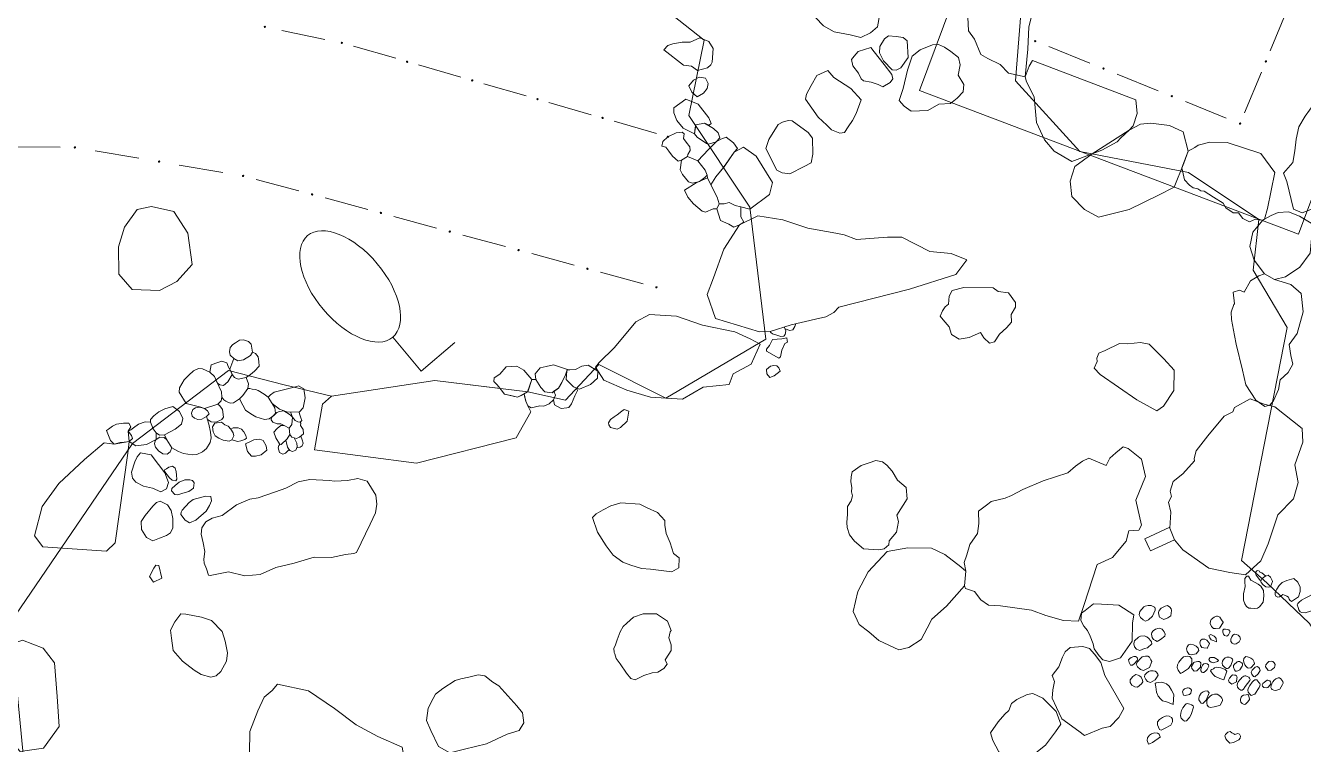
# Model space of a CAD drawing. Header units: metres. Extents: x -10443 to -4073, y -33280 to -26846.
# Drawn here: x -7334.63 to -7320.16, y -29228.76 to -29220.63 of the extents above; entities that cross this region are included whole.
import ezdxf

# ---------------------------------------------------------------- set-up
doc = ezdxf.new("R2010")
doc.units = ezdxf.units.M
doc.header["$MEASUREMENT"] = 0
doc.linetypes.add('CONTINUOUS_1', pattern=[0])
doc.linetypes.add('CONTINUOUS_2', pattern=[0])
for name, color, linetype, lineweight in [('園路', 241, 'CONTINUOUS_2', 18), ('木', 254, 'CONTINUOUS_2', 18), ('構造物', 241, 'CONTINUOUS_2', 18), ('石', 241, 'CONTINUOUS_2', 18), ('護岸', 241, 'CONTINUOUS_2', 18)]:
    doc.layers.add(name, color=color, linetype=linetype, lineweight=lineweight)

msp = doc.modelspace()

# ---------------------------------------------------------------- hatches: boundary and pattern name
at = {"layer": '園路', "linetype": 'CONTINUOUS_1', "lineweight": 18}
for points in [[(-7331.909, -29220.643, 1), (-7331.924, -29220.643, 1)], [(-7331.035, -29220.823, 1), (-7331.05, -29220.823, 1)], [(-7323.185, -29220.804, 1), (-7323.2, -29220.804, 1)], [(-7330.297, -29221.036, 1), (-7330.312, -29221.036, 1)], [(-7322.412, -29221.115, 1), (-7322.427, -29221.115, 1)], [(-7320.574, -29221.033, 1), (-7320.589, -29221.033, 1)], [(-7329.559, -29221.248, 1), (-7329.574, -29221.248, 1)], [(-7321.639, -29221.426, 1), (-7321.654, -29221.426, 1)], [(-7328.822, -29221.46, 1), (-7328.837, -29221.46, 1)], [(-7328.084, -29221.673, 1), (-7328.099, -29221.673, 1)], [(-7320.867, -29221.737, 1), (-7320.882, -29221.737, 1)], [(-7334.06, -29222.006, 1), (-7334.075, -29222.006, 1)], [(-7327.346, -29221.885, 1), (-7327.361, -29221.885, 1)], [(-7333.107, -29222.167, 1), (-7333.122, -29222.167, 1)], [(-7332.154, -29222.328, 1), (-7332.169, -29222.328, 1)], [(-7331.374, -29222.538, 1), (-7331.389, -29222.538, 1)], [(-7330.595, -29222.748, 1), (-7330.61, -29222.748, 1)], [(-7329.815, -29222.958, 1), (-7329.83, -29222.958, 1)], [(-7329.035, -29223.168, 1), (-7329.05, -29223.168, 1)], [(-7328.256, -29223.378, 1), (-7328.271, -29223.378, 1)], [(-7327.476, -29223.589, 1), (-7327.491, -29223.589, 1)]]:
    msp.add_hatch(color=256, dxfattribs=at).paths.add_polyline_path(points, flags=0)

# ---------------------------------------------------------------- linework, layer by layer
for p, q in [((-7320.339, -29220.45), (-7320.531, -29220.912)), ((-7331.235, -29220.784), (-7331.724, -29220.683)), ((-7330.433, -29220.998), (-7330.914, -29220.86)), ((-7322.574, -29221.053), (-7323.038, -29220.866)), ((-7329.696, -29221.211), (-7330.176, -29221.073)), ((-7328.958, -29221.423), (-7329.438, -29221.285)), ((-7321.801, -29221.364), (-7322.265, -29221.177)), ((-7320.632, -29221.154), (-7320.824, -29221.616)), ((-7328.22, -29221.636), (-7328.7, -29221.497)), ((-7321.029, -29221.675), (-7321.493, -29221.488)), ((-7327.482, -29221.848), (-7327.962, -29221.71)), ((-7334.233, -29222.005), (-7334.733, -29222.001)), ((-7333.344, -29222.128), (-7333.837, -29222.045)), ((-7332.392, -29222.289), (-7332.885, -29222.206)), ((-7331.53, -29222.498), (-7332.013, -29222.368)), ((-7330.751, -29222.708), (-7331.233, -29222.578)), ((-7329.971, -29222.918), (-7330.454, -29222.788)), ((-7329.191, -29223.128), (-7329.674, -29222.998)), ((-7328.412, -29223.338), (-7328.894, -29223.208)), ((-7327.632, -29223.549), (-7328.115, -29223.418))]:
    msp.add_line(p, q, dxfattribs=at)
for centre in [(-7331.916, -29220.643), (-7331.043, -29220.823), (-7323.192, -29220.804), (-7330.305, -29221.036), (-7322.42, -29221.115), (-7320.581, -29221.033), (-7329.567, -29221.248), (-7321.647, -29221.426), (-7328.829, -29221.46), (-7328.091, -29221.673), (-7320.874, -29221.737), (-7334.067, -29222.006), (-7327.353, -29221.885), (-7333.114, -29222.167), (-7332.162, -29222.328), (-7331.382, -29222.538), (-7330.602, -29222.748), (-7329.822, -29222.958), (-7329.043, -29223.168), (-7328.263, -29223.378), (-7327.483, -29223.589)]:
    msp.add_circle(centre, 0.0075, dxfattribs=at)
at = {"layer": '木', "linetype": 'CONTINUOUS_1', "lineweight": 18}
for p, q in [((-7330.146, -29224.537), (-7330.468, -29224.154)), ((-7329.763, -29224.215), (-7330.146, -29224.537))]:
    msp.add_line(p, q, dxfattribs=at)
msp.add_ellipse((-7330.95, -29223.579), major_axis=(-0.482, 0.575), ratio=0.533333, dxfattribs=at)
at = {"layer": '構造物', "linetype": 'CONTINUOUS_2', "lineweight": 18, "flags": 128}
msp.add_lwpolyline([(-7321.064, -29214.748), (-7317.615, -29216.063), (-7320.213, -29222.986), (-7324.504, -29221.363), (-7322.541, -29216.101), (-7321.71, -29216.457)], close=True, dxfattribs=at)
at = {"layer": '石', "linetype": 'CONTINUOUS_2', "lineweight": 18, "flags": 128}
for points in [[(-7323.307, -29221.206), (-7323.494, -29221.167), (-7323.589, -29221.067), (-7323.73, -29221), (-7323.809, -29220.955), (-7323.881, -29220.782), (-7323.95, -29220.686), (-7323.966, -29220.301), (-7323.968, -29220.128), (-7323.961, -29219.852), (-7323.984, -29219.622), (-7323.693, -29219.426), (-7323.603, -29219.425), (-7323.471, -29219.298), (-7323.394, -29219.233), (-7323.272, -29219.258), (-7323.143, -29219.298), (-7323.02, -29219.476), (-7323.109, -29219.774), (-7323.164, -29220.075), (-7323.187, -29220.332), (-7323.266, -29220.642), (-7323.277, -29220.895), (-7323.307, -29221.206), (-7323.494, -29221.167)], [(-7327.4, -29220.903), (-7327.176, -29221.077), (-7327.084, -29221.086), (-7327.017, -29221.136), (-7326.902, -29221.104), (-7326.865, -29221.073), (-7326.85, -29221.043), (-7326.839, -29220.887), (-7326.89, -29220.807), (-7326.989, -29220.766), (-7327.101, -29220.816), (-7327.192, -29220.816), (-7327.297, -29220.835), (-7327.353, -29220.854)], [(-7322.547, -29222.079), (-7322.78, -29222.167), (-7322.977, -29222.05), (-7323.087, -29221.919), (-7323.177, -29221.723), (-7323.206, -29221.432), (-7323.293, -29221.265), (-7323.307, -29221.206), (-7323.26, -29221.085), (-7323.222, -29221.021), (-7322.052, -29221.468), (-7322.039, -29221.623), (-7322.085, -29221.761), (-7322.129, -29221.812)], [(-7327.019, -29221.434), (-7327.081, -29221.38), (-7327.116, -29221.31), (-7327.063, -29221.247), (-7326.997, -29221.21), (-7326.925, -29221.223), (-7326.896, -29221.283), (-7326.906, -29221.339), (-7326.949, -29221.391)], [(-7327.284, -29221.558), (-7327.149, -29221.459), (-7327.009, -29221.516), (-7326.887, -29221.673), (-7326.864, -29221.736), (-7326.885, -29221.756), (-7326.936, -29221.731), (-7327.034, -29221.749), (-7327.051, -29221.853), (-7327.181, -29221.788), (-7327.251, -29221.702), (-7327.285, -29221.613)], [(-7327.034, -29221.749), (-7326.936, -29221.731), (-7326.837, -29221.793), (-7326.784, -29221.842), (-7326.764, -29221.898), (-7326.807, -29221.942), (-7326.892, -29221.969), (-7326.914, -29221.961), (-7327.022, -29221.891), (-7327.051, -29221.853), (-7327.044, -29221.783)], [(-7322.264, -29221.942), (-7322.437, -29222.039), (-7322.547, -29222.079), (-7322.744, -29222.223), (-7322.796, -29222.388), (-7322.78, -29222.56), (-7322.634, -29222.708), (-7322.475, -29222.797), (-7322.13, -29222.709), (-7321.798, -29222.548), (-7321.62, -29222.457), (-7321.51, -29222.184), (-7321.461, -29222.047), (-7321.516, -29221.829), (-7321.672, -29221.757), (-7321.883, -29221.733), (-7322.002, -29221.743), (-7322.129, -29221.812), (-7322.223, -29221.896)], [(-7326.6, -29222.061), (-7326.723, -29222.233), (-7326.811, -29222.34), (-7326.865, -29222.428), (-7326.905, -29222.349), (-7326.906, -29222.319), (-7326.929, -29222.265), (-7327.013, -29222.159), (-7326.894, -29222.029), (-7326.807, -29221.942), (-7326.751, -29221.911), (-7326.694, -29221.891), (-7326.611, -29221.956), (-7326.565, -29222.017)], [(-7326.865, -29222.428), (-7326.811, -29222.34), (-7326.716, -29222.226), (-7326.6, -29222.061), (-7326.495, -29222.005), (-7326.352, -29222.104), (-7326.167, -29222.404), (-7326.203, -29222.538), (-7326.425, -29222.703), (-7326.527, -29222.679), (-7326.589, -29222.664), (-7326.657, -29222.631), (-7326.716, -29222.645), (-7326.77, -29222.645), (-7326.795, -29222.57)], [(-7321.532, -29222.238), (-7321.503, -29222.371), (-7321.446, -29222.433), (-7321.403, -29222.463), (-7321.353, -29222.473), (-7321.316, -29222.497), (-7321.278, -29222.502), (-7321.174, -29222.57), (-7321.065, -29222.638), (-7321.035, -29222.688), (-7320.951, -29222.748), (-7320.892, -29222.747), (-7320.842, -29222.809), (-7320.768, -29222.848), (-7320.697, -29222.819), (-7320.654, -29222.827), (-7320.616, -29222.829), (-7320.598, -29222.818), (-7320.562, -29222.697), (-7320.48, -29222.289), (-7320.64, -29222.073), (-7321.018, -29221.952), (-7321.215, -29221.948), (-7321.349, -29221.982), (-7321.386, -29222.006), (-7321.461, -29222.047)], [(-7320.616, -29222.829), (-7320.73, -29222.964), (-7320.764, -29223.126), (-7320.712, -29223.281), (-7320.595, -29223.437), (-7320.483, -29223.499), (-7320.359, -29223.469), (-7320.198, -29223.359), (-7320.078, -29223.202), (-7320.05, -29222.874), (-7320.199, -29222.784), (-7320.324, -29222.736), (-7320.442, -29222.743), (-7320.521, -29222.775), (-7320.598, -29222.818)], [(-7326.835, -29223.482), (-7326.72, -29223.158), (-7326.543, -29222.882), (-7326.332, -29222.779), (-7326.051, -29222.824), (-7325.768, -29222.921), (-7325.45, -29222.978), (-7325.356, -29222.995), (-7325.217, -29223.047), (-7324.866, -29223.023), (-7324.704, -29223.02), (-7324.387, -29223.183), (-7324.144, -29223.207), (-7323.969, -29223.277), (-7324.093, -29223.445), (-7324.618, -29223.61), (-7325.416, -29223.815), (-7325.474, -29223.875), (-7325.562, -29223.921), (-7325.679, -29223.949), (-7325.956, -29224.012), (-7326.194, -29224.088), (-7326.315, -29224.093), (-7326.814, -29223.942), (-7326.906, -29223.669)], [(-7320.592, -29224.936), (-7320.695, -29224.864), (-7320.809, -29224.694), (-7320.846, -29224.528), (-7320.917, -29224.233), (-7320.937, -29224.133), (-7320.969, -29223.952), (-7320.975, -29223.869), (-7320.945, -29223.783), (-7320.938, -29223.774), (-7320.95, -29223.642), (-7320.879, -29223.621), (-7320.827, -29223.645), (-7320.754, -29223.517), (-7320.661, -29223.46), (-7320.595, -29223.437), (-7320.483, -29223.499), (-7320.3, -29223.557), (-7320.18, -29223.658), (-7320.158, -29223.865), (-7320.226, -29224.113), (-7320.317, -29224.236), (-7320.3, -29224.362), (-7320.274, -29224.46), (-7320.328, -29224.552), (-7320.42, -29224.636), (-7320.439, -29224.744), (-7320.496, -29224.873), (-7320.535, -29224.924)], [(-7328.173, -29224.491), (-7328.076, -29224.639), (-7327.819, -29224.752), (-7327.549, -29224.83), (-7327.188, -29224.854), (-7326.953, -29224.718), (-7326.659, -29224.69), (-7326.612, -29224.566), (-7326.408, -29224.458), (-7326.306, -29224.233), (-7326.421, -29224.173), (-7326.595, -29224.092), (-7326.959, -29224.016), (-7327.254, -29223.914), (-7327.56, -29223.898), (-7327.717, -29223.981), (-7327.958, -29224.271), (-7328.13, -29224.44)], [(-7332.057, -29224.323), (-7332.079, -29224.361), (-7332.156, -29224.411), (-7332.223, -29224.421), (-7332.269, -29224.395), (-7332.291, -29224.453), (-7332.311, -29224.513), (-7332.285, -29224.576), (-7332.26, -29224.608), (-7332.22, -29224.629), (-7332.127, -29224.61), (-7332.077, -29224.575), (-7332.032, -29224.538), (-7331.98, -29224.48), (-7331.983, -29224.428), (-7331.992, -29224.375), (-7332.023, -29224.339)], [(-7332.451, -29224.674), (-7332.487, -29224.599), (-7332.538, -29224.547), (-7332.523, -29224.464), (-7332.45, -29224.438), (-7332.402, -29224.423), (-7332.346, -29224.442), (-7332.326, -29224.492), (-7332.292, -29224.551), (-7332.285, -29224.576), (-7332.336, -29224.659), (-7332.386, -29224.7), (-7332.426, -29224.692)], [(-7328.495, -29224.534), (-7328.506, -29224.63), (-7328.42, -29224.714), (-7328.355, -29224.742), (-7328.228, -29224.687), (-7328.151, -29224.615), (-7328.144, -29224.537), (-7328.254, -29224.471), (-7328.325, -29224.481), (-7328.4, -29224.518), (-7328.463, -29224.524), (-7328.491, -29224.522)], [(-7326.148, -29224.589), (-7326.198, -29224.611), (-7326.233, -29224.568), (-7326.234, -29224.518), (-7326.192, -29224.481), (-7326.153, -29224.475), (-7326.119, -29224.476), (-7326.095, -29224.498), (-7326.081, -29224.538)], [(-7332.462, -29224.649), (-7332.408, -29224.77), (-7332.403, -29224.83), (-7332.41, -29224.874), (-7332.439, -29224.899), (-7332.449, -29224.911), (-7332.601, -29224.958), (-7332.64, -29224.943), (-7332.806, -29224.902), (-7332.886, -29224.776), (-7332.884, -29224.725), (-7332.828, -29224.637), (-7332.778, -29224.584), (-7332.725, -29224.535), (-7332.669, -29224.509), (-7332.621, -29224.511), (-7332.538, -29224.547), (-7332.487, -29224.599)], [(-7329.318, -29224.612), (-7329.256, -29224.57), (-7329.184, -29224.49), (-7329.064, -29224.482), (-7328.985, -29224.528), (-7328.938, -29224.579), (-7328.893, -29224.633), (-7328.942, -29224.773), (-7329.012, -29224.813), (-7329.056, -29224.831), (-7329.129, -29224.814), (-7329.201, -29224.797), (-7329.239, -29224.748), (-7329.284, -29224.694), (-7329.325, -29224.656)], [(-7328.388, -29224.728), (-7328.42, -29224.714), (-7328.506, -29224.63), (-7328.495, -29224.534), (-7328.51, -29224.58), (-7328.554, -29224.666), (-7328.591, -29224.728), (-7328.642, -29224.765), (-7328.626, -29224.809), (-7328.647, -29224.861), (-7328.636, -29224.92), (-7328.559, -29224.96), (-7328.498, -29224.951), (-7328.474, -29224.948), (-7328.445, -29224.906), (-7328.405, -29224.815), (-7328.376, -29224.755)], [(-7331.833, -29224.905), (-7331.751, -29224.966), (-7331.666, -29224.996), (-7331.528, -29225.003), (-7331.484, -29224.952), (-7331.461, -29224.839), (-7331.476, -29224.739), (-7331.534, -29224.702), (-7331.553, -29224.711), (-7331.812, -29224.774), (-7331.852, -29224.804), (-7331.877, -29224.833)], [(-7328.662, -29224.781), (-7328.642, -29224.765), (-7328.626, -29224.809), (-7328.647, -29224.861), (-7328.695, -29224.908), (-7328.758, -29224.935), (-7328.802, -29224.93), (-7328.901, -29224.952), (-7328.937, -29224.931), (-7328.962, -29224.878), (-7328.975, -29224.822), (-7328.98, -29224.794), (-7328.94, -29224.772), (-7328.893, -29224.633), (-7328.849, -29224.631), (-7328.792, -29224.722), (-7328.746, -29224.773)], [(-7320.759, -29224.852), (-7320.937, -29224.948), (-7320.956, -29224.997), (-7321.053, -29225.046), (-7321.24, -29225.27), (-7321.37, -29225.439), (-7321.393, -29225.525), (-7321.389, -29225.551), (-7321.523, -29225.699), (-7321.629, -29225.787), (-7321.665, -29225.896), (-7321.649, -29225.957), (-7321.682, -29226.019), (-7321.659, -29226.131), (-7321.667, -29226.314), (-7321.617, -29226.446), (-7321.523, -29226.558), (-7321.227, -29226.768), (-7320.99, -29226.814), (-7320.812, -29226.841), (-7320.639, -29226.685), (-7320.555, -29226.491), (-7320.447, -29226.164), (-7320.268, -29225.981), (-7320.217, -29225.797), (-7320.254, -29225.598), (-7320.164, -29225.339), (-7320.169, -29225.185), (-7320.48, -29224.94), (-7320.599, -29224.912)], [(-7333.211, -29225.116), (-7333.18, -29225.189), (-7333.147, -29225.234), (-7333.11, -29225.261), (-7333.053, -29225.259), (-7332.932, -29225.193), (-7332.861, -29225.137), (-7332.845, -29225.073), (-7332.882, -29224.994), (-7332.927, -29224.959), (-7332.957, -29224.939), (-7333.048, -29224.963), (-7333.118, -29224.997), (-7333.173, -29225.043), (-7333.211, -29225.085)], [(-7333.454, -29225.332), (-7333.377, -29225.381), (-7333.256, -29225.366), (-7333.146, -29225.312), (-7333.147, -29225.234), (-7333.18, -29225.189), (-7333.211, -29225.116), (-7333.272, -29225.111), (-7333.348, -29225.139), (-7333.403, -29225.179), (-7333.432, -29225.201), (-7333.462, -29225.216)], [(-7334.431, -29226.525), (-7333.709, -29226.575), (-7333.61, -29226.48), (-7333.469, -29225.467), (-7333.454, -29225.332), (-7333.621, -29225.362), (-7333.736, -29225.35), (-7333.957, -29225.535), (-7334.248, -29225.807), (-7334.438, -29226.067), (-7334.525, -29226.4)], [(-7333.083, -29226.881), (-7333.177, -29226.923), (-7333.224, -29226.862), (-7333.175, -29226.765), (-7333.149, -29226.732), (-7333.118, -29226.738)], [(-7320.655, -29227.204), (-7320.675, -29227.218), (-7320.713, -29227.223), (-7320.751, -29227.22), (-7320.774, -29227.218), (-7320.802, -29227.199), (-7320.82, -29227.169), (-7320.833, -29227.127), (-7320.833, -29227.055), (-7320.817, -29226.973), (-7320.82, -29226.922), (-7320.819, -29226.885), (-7320.806, -29226.865), (-7320.797, -29226.858), (-7320.779, -29226.856), (-7320.75, -29226.901), (-7320.702, -29226.929), (-7320.668, -29226.948), (-7320.639, -29226.97), (-7320.609, -29227.019), (-7320.604, -29227.081), (-7320.613, -29227.15)], [(-7320.639, -29226.912), (-7320.67, -29226.875), (-7320.692, -29226.847), (-7320.698, -29226.822), (-7320.699, -29226.816), (-7320.684, -29226.797), (-7320.672, -29226.794), (-7320.655, -29226.802), (-7320.648, -29226.81), (-7320.628, -29226.818), (-7320.582, -29226.855), (-7320.593, -29226.859), (-7320.623, -29226.884)], [(-7320.529, -29226.979), (-7320.551, -29226.983), (-7320.58, -29226.978), (-7320.611, -29226.956), (-7320.634, -29226.929), (-7320.639, -29226.912), (-7320.623, -29226.884), (-7320.593, -29226.859), (-7320.556, -29226.846), (-7320.528, -29226.867), (-7320.509, -29226.904), (-7320.505, -29226.918)], [(-7320.265, -29226.884), (-7320.342, -29226.905), (-7320.395, -29226.928), (-7320.431, -29226.964), (-7320.457, -29227.005), (-7320.475, -29227.039), (-7320.477, -29227.065), (-7320.468, -29227.084), (-7320.447, -29227.095), (-7320.426, -29227.09), (-7320.409, -29227.079), (-7320.388, -29227.064), (-7320.37, -29227.072), (-7320.345, -29227.084), (-7320.326, -29227.096), (-7320.317, -29227.117), (-7320.308, -29227.128), (-7320.29, -29227.144), (-7320.211, -29227.092), (-7320.194, -29227.029), (-7320.194, -29226.98), (-7320.218, -29226.925)], [(-7321.866, -29227.308), (-7321.911, -29227.349), (-7321.946, -29227.366), (-7321.97, -29227.352), (-7321.999, -29227.325), (-7322.017, -29227.296), (-7322.01, -29227.255), (-7321.963, -29227.205), (-7321.949, -29227.196), (-7321.914, -29227.188), (-7321.881, -29227.189), (-7321.844, -29227.206), (-7321.839, -29227.212), (-7321.833, -29227.218), (-7321.834, -29227.236), (-7321.833, -29227.241)], [(-7321.658, -29227.306), (-7321.692, -29227.328), (-7321.736, -29227.346), (-7321.761, -29227.337), (-7321.784, -29227.32), (-7321.794, -29227.294), (-7321.796, -29227.268), (-7321.788, -29227.245), (-7321.765, -29227.22), (-7321.721, -29227.195), (-7321.695, -29227.189), (-7321.667, -29227.208), (-7321.655, -29227.228), (-7321.648, -29227.245)], [(-7321.107, -29227.446), (-7321.153, -29227.45), (-7321.173, -29227.448), (-7321.198, -29227.426), (-7321.213, -29227.393), (-7321.208, -29227.366), (-7321.2, -29227.348), (-7321.166, -29227.32), (-7321.141, -29227.311), (-7321.129, -29227.31), (-7321.104, -29227.319), (-7321.084, -29227.35), (-7321.066, -29227.377), (-7321.065, -29227.382)], [(-7321.775, -29227.574), (-7321.811, -29227.595), (-7321.831, -29227.586), (-7321.854, -29227.573), (-7321.868, -29227.551), (-7321.878, -29227.514), (-7321.871, -29227.493), (-7321.856, -29227.476), (-7321.829, -29227.456), (-7321.788, -29227.444), (-7321.756, -29227.456), (-7321.733, -29227.486), (-7321.721, -29227.514), (-7321.726, -29227.534)], [(-7321.142, -29227.6), (-7321.178, -29227.586), (-7321.202, -29227.576), (-7321.217, -29227.556), (-7321.225, -29227.537), (-7321.226, -29227.528), (-7321.206, -29227.515), (-7321.168, -29227.535), (-7321.153, -29227.549), (-7321.145, -29227.562)], [(-7321.003, -29227.519), (-7321.025, -29227.535), (-7321.049, -29227.528), (-7321.061, -29227.513), (-7321.068, -29227.491), (-7321.068, -29227.467), (-7321.056, -29227.456), (-7321.038, -29227.455), (-7321.011, -29227.459), (-7321.002, -29227.464), (-7320.993, -29227.474), (-7320.984, -29227.484)], [(-7320.883, -29227.6), (-7320.916, -29227.622), (-7320.941, -29227.626), (-7320.961, -29227.614), (-7320.977, -29227.596), (-7320.978, -29227.571), (-7320.965, -29227.542), (-7320.955, -29227.526), (-7320.936, -29227.513), (-7320.914, -29227.515), (-7320.893, -29227.524), (-7320.876, -29227.544), (-7320.869, -29227.568)], [(-7334.422, -29228.801), (-7334.685, -29228.842), (-7334.868, -29228.638), (-7334.972, -29228.487), (-7335.111, -29228.15), (-7335.039, -29227.852), (-7334.887, -29227.664), (-7334.659, -29227.58), (-7334.427, -29227.672), (-7334.299, -29227.838), (-7334.267, -29228.217), (-7334.245, -29228.557)], [(-7321.921, -29227.668), (-7321.954, -29227.676), (-7322.01, -29227.697), (-7322.047, -29227.683), (-7322.069, -29227.657), (-7322.076, -29227.622), (-7322.073, -29227.602), (-7322.07, -29227.589), (-7322.025, -29227.548), (-7321.999, -29227.534), (-7321.959, -29227.533), (-7321.929, -29227.545), (-7321.905, -29227.563), (-7321.887, -29227.585), (-7321.878, -29227.599), (-7321.873, -29227.621)], [(-7321.372, -29227.736), (-7321.426, -29227.747), (-7321.451, -29227.742), (-7321.472, -29227.708), (-7321.48, -29227.68), (-7321.473, -29227.658), (-7321.457, -29227.635), (-7321.433, -29227.626), (-7321.401, -29227.635), (-7321.372, -29227.648), (-7321.347, -29227.672), (-7321.339, -29227.696)], [(-7321.241, -29227.668), (-7321.247, -29227.672), (-7321.283, -29227.666), (-7321.306, -29227.662), (-7321.322, -29227.64), (-7321.329, -29227.61), (-7321.323, -29227.585), (-7321.303, -29227.57), (-7321.271, -29227.571), (-7321.249, -29227.582), (-7321.232, -29227.603), (-7321.221, -29227.62)], [(-7322.067, -29227.844), (-7322.092, -29227.864), (-7322.115, -29227.864), (-7322.129, -29227.835), (-7322.135, -29227.805), (-7322.12, -29227.788), (-7322.106, -29227.776), (-7322.077, -29227.767), (-7322.058, -29227.764), (-7322.04, -29227.778), (-7322.036, -29227.795), (-7322.038, -29227.81)], [(-7321.9, -29227.891), (-7321.967, -29227.925), (-7322.001, -29227.912), (-7322.034, -29227.881), (-7322.048, -29227.854), (-7322.035, -29227.827), (-7322.002, -29227.787), (-7321.98, -29227.768), (-7321.944, -29227.761), (-7321.919, -29227.763), (-7321.9, -29227.774), (-7321.882, -29227.803), (-7321.874, -29227.823)], [(-7321.457, -29227.903), (-7321.525, -29227.948), (-7321.547, -29227.959), (-7321.574, -29227.92), (-7321.584, -29227.891), (-7321.582, -29227.86), (-7321.566, -29227.828), (-7321.538, -29227.792), (-7321.513, -29227.771), (-7321.469, -29227.761), (-7321.442, -29227.767), (-7321.421, -29227.792), (-7321.419, -29227.836), (-7321.421, -29227.843)], [(-7321.13, -29227.824), (-7321.177, -29227.836), (-7321.2, -29227.829), (-7321.215, -29227.817), (-7321.228, -29227.798), (-7321.217, -29227.782), (-7321.209, -29227.776), (-7321.189, -29227.776), (-7321.166, -29227.777), (-7321.146, -29227.789), (-7321.129, -29227.801), (-7321.119, -29227.811)], [(-7320.976, -29227.866), (-7321.003, -29227.896), (-7321.017, -29227.9), (-7321.027, -29227.9), (-7321.046, -29227.89), (-7321.059, -29227.88), (-7321.073, -29227.863), (-7321.076, -29227.841), (-7321.072, -29227.819), (-7321.06, -29227.8), (-7321.042, -29227.779), (-7321.024, -29227.773), (-7321.008, -29227.773), (-7320.995, -29227.774), (-7320.976, -29227.781), (-7320.965, -29227.788), (-7320.958, -29227.796), (-7320.955, -29227.804)], [(-7320.751, -29227.895), (-7320.777, -29227.899), (-7320.791, -29227.895), (-7320.805, -29227.879), (-7320.819, -29227.86), (-7320.828, -29227.84), (-7320.835, -29227.816), (-7320.83, -29227.788), (-7320.808, -29227.765), (-7320.788, -29227.77), (-7320.768, -29227.777), (-7320.75, -29227.784), (-7320.727, -29227.8), (-7320.713, -29227.83), (-7320.709, -29227.849)], [(-7321.833, -29228.028), (-7321.886, -29228.059), (-7321.92, -29228.05), (-7321.942, -29228.025), (-7321.955, -29227.996), (-7321.952, -29227.974), (-7321.932, -29227.953), (-7321.91, -29227.934), (-7321.886, -29227.928), (-7321.858, -29227.929), (-7321.836, -29227.932), (-7321.82, -29227.942), (-7321.805, -29227.965), (-7321.8, -29227.978), (-7321.818, -29228.008)], [(-7321.323, -29227.886), (-7321.364, -29227.926), (-7321.393, -29227.931), (-7321.421, -29227.901), (-7321.423, -29227.878), (-7321.395, -29227.834), (-7321.39, -29227.83), (-7321.369, -29227.826), (-7321.353, -29227.821), (-7321.335, -29227.823), (-7321.325, -29227.83), (-7321.319, -29227.838)], [(-7321.247, -29227.913), (-7321.262, -29227.928), (-7321.282, -29227.947), (-7321.295, -29227.948), (-7321.306, -29227.942), (-7321.319, -29227.928), (-7321.319, -29227.916), (-7321.315, -29227.898), (-7321.308, -29227.879), (-7321.299, -29227.863), (-7321.283, -29227.847), (-7321.264, -29227.843), (-7321.244, -29227.847), (-7321.232, -29227.86), (-7321.228, -29227.875)], [(-7321.058, -29228.029), (-7321.104, -29228.013), (-7321.144, -29227.997), (-7321.157, -29227.993), (-7321.179, -29227.969), (-7321.201, -29227.939), (-7321.207, -29227.926), (-7321.206, -29227.92), (-7321.192, -29227.913), (-7321.176, -29227.904), (-7321.162, -29227.895), (-7321.137, -29227.888), (-7321.091, -29227.893), (-7321.07, -29227.9), (-7321.043, -29227.912), (-7321.024, -29227.932)], [(-7320.877, -29227.916), (-7320.897, -29227.929), (-7320.913, -29227.933), (-7320.925, -29227.93), (-7320.936, -29227.918), (-7320.947, -29227.886), (-7320.948, -29227.869), (-7320.938, -29227.854), (-7320.915, -29227.835), (-7320.905, -29227.826), (-7320.895, -29227.821), (-7320.881, -29227.823), (-7320.867, -29227.83), (-7320.854, -29227.839), (-7320.846, -29227.848), (-7320.844, -29227.865), (-7320.849, -29227.874)], [(-7320.669, -29227.962), (-7320.707, -29227.994), (-7320.72, -29227.992), (-7320.739, -29227.964), (-7320.748, -29227.942), (-7320.737, -29227.919), (-7320.704, -29227.886), (-7320.681, -29227.879), (-7320.662, -29227.89), (-7320.654, -29227.902), (-7320.647, -29227.924)], [(-7320.52, -29227.921), (-7320.554, -29227.925), (-7320.572, -29227.903), (-7320.584, -29227.881), (-7320.581, -29227.859), (-7320.564, -29227.836), (-7320.549, -29227.824), (-7320.52, -29227.818), (-7320.504, -29227.823), (-7320.486, -29227.837), (-7320.477, -29227.857), (-7320.479, -29227.874), (-7320.485, -29227.892)], [(-7322.035, -29228.112), (-7322.065, -29228.107), (-7322.097, -29228.091), (-7322.118, -29228.058), (-7322.119, -29228.031), (-7322.087, -29227.993), (-7322.053, -29227.97), (-7322.028, -29227.977), (-7322.011, -29227.986), (-7321.995, -29227.999), (-7321.977, -29228.033), (-7321.976, -29228.054), (-7321.989, -29228.074)], [(-7321.629, -29228.31), (-7321.659, -29228.296), (-7321.707, -29228.28), (-7321.752, -29228.266), (-7321.77, -29228.249), (-7321.799, -29228.214), (-7321.82, -29228.169), (-7321.827, -29228.109), (-7321.835, -29228.07), (-7321.824, -29228.063), (-7321.794, -29228.061), (-7321.763, -29228.057), (-7321.726, -29228.066), (-7321.706, -29228.076), (-7321.678, -29228.103), (-7321.648, -29228.148), (-7321.622, -29228.195)], [(-7320.912, -29228.053), (-7320.965, -29228.079), (-7320.997, -29228.056), (-7321.003, -29228.035), (-7320.994, -29228.012), (-7320.972, -29227.985), (-7320.958, -29227.974), (-7320.937, -29227.975), (-7320.924, -29227.978), (-7320.915, -29227.984), (-7320.908, -29228.001), (-7320.909, -29228.012)], [(-7320.814, -29228.104), (-7320.835, -29228.134), (-7320.85, -29228.146), (-7320.866, -29228.145), (-7320.876, -29228.14), (-7320.886, -29228.131), (-7320.901, -29228.111), (-7320.906, -29228.09), (-7320.904, -29228.071), (-7320.896, -29228.051), (-7320.877, -29228.031), (-7320.862, -29228.013), (-7320.853, -29228.004), (-7320.832, -29227.989), (-7320.818, -29227.985), (-7320.808, -29227.986), (-7320.792, -29227.991), (-7320.774, -29228.001), (-7320.766, -29228.011), (-7320.76, -29228.025), (-7320.762, -29228.038)], [(-7320.706, -29228.19), (-7320.746, -29228.206), (-7320.764, -29228.193), (-7320.783, -29228.17), (-7320.787, -29228.148), (-7320.78, -29228.126), (-7320.763, -29228.092), (-7320.738, -29228.057), (-7320.722, -29228.041), (-7320.706, -29228.028), (-7320.685, -29228.03), (-7320.673, -29228.043), (-7320.659, -29228.06), (-7320.649, -29228.071), (-7320.647, -29228.087), (-7320.654, -29228.109), (-7320.658, -29228.117)], [(-7320.557, -29228.118), (-7320.578, -29228.121), (-7320.605, -29228.117), (-7320.62, -29228.103), (-7320.622, -29228.086), (-7320.615, -29228.072), (-7320.597, -29228.055), (-7320.583, -29228.043), (-7320.568, -29228.034), (-7320.557, -29228.034), (-7320.537, -29228.042), (-7320.527, -29228.053), (-7320.526, -29228.062), (-7320.53, -29228.084)], [(-7320.424, -29228.137), (-7320.469, -29228.151), (-7320.492, -29228.147), (-7320.509, -29228.138), (-7320.519, -29228.13), (-7320.524, -29228.116), (-7320.523, -29228.095), (-7320.515, -29228.075), (-7320.502, -29228.052), (-7320.487, -29228.034), (-7320.468, -29228.018), (-7320.441, -29228.006), (-7320.427, -29228.006), (-7320.411, -29228.02), (-7320.4, -29228.033), (-7320.389, -29228.05), (-7320.385, -29228.066), (-7320.391, -29228.084)], [(-7321.43, -29228.181), (-7321.446, -29228.196), (-7321.495, -29228.208), (-7321.514, -29228.204), (-7321.525, -29228.166), (-7321.516, -29228.147), (-7321.501, -29228.132), (-7321.467, -29228.119), (-7321.461, -29228.119), (-7321.445, -29228.123), (-7321.431, -29228.137), (-7321.422, -29228.147)], [(-7321.258, -29228.259), (-7321.295, -29228.297), (-7321.313, -29228.293), (-7321.326, -29228.279), (-7321.339, -29228.257), (-7321.342, -29228.236), (-7321.333, -29228.21), (-7321.312, -29228.182), (-7321.291, -29228.166), (-7321.271, -29228.158), (-7321.247, -29228.154), (-7321.238, -29228.158), (-7321.229, -29228.168), (-7321.224, -29228.177)], [(-7321.1, -29228.315), (-7321.107, -29228.321), (-7321.168, -29228.336), (-7321.207, -29228.341), (-7321.229, -29228.336), (-7321.245, -29228.318), (-7321.251, -29228.294), (-7321.248, -29228.265), (-7321.233, -29228.238), (-7321.209, -29228.211), (-7321.191, -29228.198), (-7321.162, -29228.192), (-7321.134, -29228.193), (-7321.113, -29228.204), (-7321.09, -29228.223), (-7321.078, -29228.237), (-7321.074, -29228.254), (-7321.074, -29228.269)], [(-7320.784, -29228.28), (-7320.813, -29228.304), (-7320.827, -29228.309), (-7320.848, -29228.297), (-7320.864, -29228.281), (-7320.869, -29228.263), (-7320.87, -29228.247), (-7320.861, -29228.224), (-7320.852, -29228.215), (-7320.834, -29228.205), (-7320.805, -29228.198), (-7320.787, -29228.195), (-7320.777, -29228.204), (-7320.771, -29228.228), (-7320.767, -29228.248), (-7320.768, -29228.254)], [(-7321.428, -29228.423), (-7321.445, -29228.455), (-7321.479, -29228.493), (-7321.502, -29228.498), (-7321.523, -29228.483), (-7321.54, -29228.462), (-7321.546, -29228.437), (-7321.543, -29228.408), (-7321.535, -29228.377), (-7321.522, -29228.348), (-7321.494, -29228.311), (-7321.482, -29228.301), (-7321.471, -29228.296), (-7321.441, -29228.305), (-7321.424, -29228.311), (-7321.406, -29228.325), (-7321.402, -29228.34)], [(-7321.73, -29228.579), (-7321.766, -29228.601), (-7321.787, -29228.593), (-7321.81, -29228.537), (-7321.81, -29228.504), (-7321.787, -29228.479), (-7321.751, -29228.455), (-7321.71, -29228.438), (-7321.676, -29228.44), (-7321.651, -29228.456), (-7321.639, -29228.476), (-7321.638, -29228.504), (-7321.648, -29228.528), (-7321.657, -29228.541)], [(-7321.864, -29228.74), (-7321.897, -29228.753), (-7321.91, -29228.758), (-7321.925, -29228.717), (-7321.921, -29228.685), (-7321.899, -29228.657), (-7321.877, -29228.639), (-7321.842, -29228.63), (-7321.81, -29228.632), (-7321.789, -29228.644), (-7321.781, -29228.668), (-7321.778, -29228.673), (-7321.775, -29228.676)], [(-7320.947, -29228.737), (-7320.989, -29228.747), (-7321.018, -29228.717), (-7321.035, -29228.697), (-7321.044, -29228.665), (-7321.038, -29228.648), (-7321.011, -29228.622), (-7320.987, -29228.616), (-7320.965, -29228.63), (-7320.944, -29228.642), (-7320.931, -29228.647), (-7320.899, -29228.638), (-7320.878, -29228.645), (-7320.868, -29228.668), (-7320.873, -29228.688), (-7320.889, -29228.709)]]:
    msp.add_lwpolyline(points, close=True, dxfattribs=at)
for points in [[(-7325.991, -29219.87), (-7325.897, -29219.734), (-7325.799, -29219.603), (-7325.551, -29219.427), (-7325.464, -29219.421), (-7325.385, -29219.506), (-7325.305, -29219.656), (-7325.274, -29219.735), (-7325.177, -29219.838), (-7325.064, -29219.973), (-7324.949, -29220.109), (-7324.911, -29220.219), (-7324.929, -29220.365), (-7324.952, -29220.494), (-7324.979, -29220.643), (-7325.059, -29220.711), (-7325.166, -29220.761), (-7325.29, -29220.731), (-7325.47, -29220.698), (-7325.591, -29220.63), (-7325.682, -29220.537), (-7325.737, -29220.41), (-7325.849, -29220.263), (-7325.908, -29220.175), (-7325.933, -29220.087), (-7325.991, -29219.87)], [(-7324.955, -29220.935), (-7324.912, -29221.028), (-7324.811, -29221.129), (-7324.769, -29221.132), (-7324.716, -29221.104), (-7324.63, -29220.987), (-7324.642, -29220.802), (-7324.689, -29220.763), (-7324.767, -29220.751), (-7324.854, -29220.744), (-7324.898, -29220.776), (-7324.953, -29220.864), (-7324.955, -29220.935)], [(-7324.69, -29221.34), (-7324.638, -29221.133), (-7324.585, -29220.973), (-7324.496, -29220.902), (-7324.357, -29220.845), (-7324.288, -29220.843), (-7324.221, -29220.872), (-7324.15, -29220.922), (-7324.062, -29220.99), (-7324.044, -29221.07), (-7324.066, -29221.187), (-7324.002, -29221.293), (-7324.008, -29221.379), (-7324.077, -29221.448), (-7324.154, -29221.508), (-7324.285, -29221.516), (-7324.409, -29221.588), (-7324.596, -29221.596), (-7324.677, -29221.541), (-7324.733, -29221.475), (-7324.704, -29221.383), (-7324.69, -29221.34)], [(-7325.055, -29220.877), (-7325.198, -29220.92), (-7325.242, -29220.975), (-7325.272, -29221.012), (-7325.259, -29221.084), (-7325.194, -29221.166), (-7325.162, -29221.231), (-7325.139, -29221.252), (-7325.05, -29221.268), (-7324.971, -29221.295), (-7324.917, -29221.32), (-7324.836, -29221.273), (-7324.804, -29221.232), (-7324.818, -29221.182), (-7324.903, -29221.067), (-7325.016, -29220.924), (-7325.055, -29220.877)], [(-7325.794, -29221.461), (-7325.649, -29221.664), (-7325.554, -29221.755), (-7325.499, -29221.809), (-7325.407, -29221.843), (-7325.354, -29221.836), (-7325.31, -29221.773), (-7325.26, -29221.701), (-7325.219, -29221.624), (-7325.162, -29221.467), (-7325.28, -29221.338), (-7325.474, -29221.216), (-7325.543, -29221.137), (-7325.664, -29221.194), (-7325.73, -29221.304), (-7325.781, -29221.405), (-7325.794, -29221.461)], [(-7320.343, -29222.392), (-7320.267, -29222.705), (-7320.17, -29222.745), (-7319.877, -29222.632), (-7319.722, -29222.502), (-7319.467, -29222.288), (-7319.354, -29222.018), (-7319.347, -29221.779), (-7319.462, -29221.579), (-7319.656, -29221.36), (-7319.806, -29221.384), (-7319.924, -29221.452), (-7320.039, -29221.517), (-7320.137, -29221.652), (-7320.206, -29221.773), (-7320.238, -29221.912), (-7320.255, -29222.043), (-7320.276, -29222.176), (-7320.381, -29222.297), (-7320.343, -29222.392)], [(-7326.118, -29222.263), (-7326.242, -29222.017), (-7326.211, -29221.917), (-7326.105, -29221.746), (-7326.055, -29221.72), (-7325.989, -29221.701), (-7325.946, -29221.704), (-7325.764, -29221.839), (-7325.713, -29221.9), (-7325.71, -29222.084), (-7325.731, -29222.182), (-7325.808, -29222.222), (-7325.97, -29222.304), (-7326.059, -29222.294), (-7326.118, -29222.263)], [(-7327.198, -29222.152), (-7327.237, -29222.16), (-7327.3, -29222.104), (-7327.34, -29222.047), (-7327.376, -29222.004), (-7327.422, -29221.992), (-7327.409, -29221.94), (-7327.353, -29221.885), (-7327.26, -29221.841), (-7327.189, -29221.832), (-7327.168, -29221.853), (-7327.176, -29221.905), (-7327.147, -29221.946), (-7327.104, -29222.001), (-7327.1, -29222.042), (-7327.127, -29222.088), (-7327.129, -29222.108)], [(-7326.906, -29222.319), (-7326.929, -29222.265), (-7327.013, -29222.159), (-7327.129, -29222.108), (-7327.198, -29222.152), (-7327.213, -29222.261), (-7327.185, -29222.313), (-7327.119, -29222.394), (-7327.074, -29222.409), (-7326.993, -29222.39), (-7326.933, -29222.347), (-7326.906, -29222.319)], [(-7326.77, -29222.645), (-7326.795, -29222.57), (-7326.865, -29222.428), (-7326.905, -29222.349), (-7327.032, -29222.408), (-7327.163, -29222.488), (-7327.126, -29222.569), (-7327.064, -29222.643), (-7326.963, -29222.727), (-7326.928, -29222.74), (-7326.84, -29222.702), (-7326.798, -29222.702)], [(-7333.42, -29223.613), (-7333.11, -29223.626), (-7332.911, -29223.522), (-7332.739, -29223.33), (-7332.79, -29222.975), (-7332.946, -29222.732), (-7333.2, -29222.675), (-7333.363, -29222.709), (-7333.506, -29222.908), (-7333.573, -29223.131), (-7333.57, -29223.439), (-7333.42, -29223.613)], [(-7326.543, -29222.882), (-7326.494, -29222.85), (-7326.527, -29222.791), (-7326.527, -29222.679), (-7326.589, -29222.664), (-7326.657, -29222.631), (-7326.716, -29222.645), (-7326.77, -29222.645), (-7326.798, -29222.702), (-7326.755, -29222.834), (-7326.664, -29222.875), (-7326.606, -29222.908), (-7326.543, -29222.882)], [(-7324.176, -29223.781), (-7324.168, -29223.69), (-7324.133, -29223.626), (-7324.003, -29223.591), (-7323.669, -29223.593), (-7323.612, -29223.637), (-7323.496, -29223.653), (-7323.417, -29223.759), (-7323.416, -29223.815), (-7323.467, -29223.897), (-7323.463, -29223.982), (-7323.517, -29224.048), (-7323.598, -29224.12), (-7323.655, -29224.204), (-7323.709, -29224.22), (-7323.773, -29224.161), (-7323.813, -29224.099), (-7323.939, -29224.156), (-7324.053, -29224.176), (-7324.142, -29224.124), (-7324.167, -29224.036), (-7324.235, -29223.955), (-7324.27, -29223.917), (-7324.242, -29223.854), (-7324.211, -29223.811), (-7324.176, -29223.781)], [(-7326.035, -29224.037), (-7326.016, -29224.082), (-7326.025, -29224.121), (-7326.038, -29224.14), (-7326.072, -29224.144), (-7326.106, -29224.135), (-7326.169, -29224.114), (-7326.185, -29224.101), (-7326.195, -29224.088)], [(-7326.025, -29224.06), (-7325.972, -29224.078), (-7325.938, -29224.068), (-7325.915, -29224.032), (-7325.906, -29224.01), (-7325.908, -29224.001)], [(-7332.31, -29224.27), (-7332.316, -29224.319), (-7332.309, -29224.358), (-7332.269, -29224.395), (-7332.223, -29224.421), (-7332.156, -29224.411), (-7332.079, -29224.361), (-7332.057, -29224.323), (-7332.07, -29224.231), (-7332.102, -29224.201), (-7332.158, -29224.184), (-7332.202, -29224.188), (-7332.248, -29224.218), (-7332.277, -29224.237), (-7332.31, -29224.27)], [(-7326.234, -29224.31), (-7326.097, -29224.391), (-7326.076, -29224.375), (-7326.063, -29224.3), (-7326.027, -29224.225), (-7325.997, -29224.208), (-7326.003, -29224.189), (-7326.007, -29224.162), (-7326.063, -29224.171), (-7326.168, -29224.181), (-7326.203, -29224.248), (-7326.236, -29224.288), (-7326.234, -29224.31)], [(-7322.526, -29224.503), (-7322.459, -29224.574), (-7322.042, -29224.86), (-7321.817, -29224.986), (-7321.739, -29224.935), (-7321.624, -29224.757), (-7321.621, -29224.528), (-7321.737, -29224.399), (-7321.901, -29224.233), (-7321.999, -29224.213), (-7322.146, -29224.227), (-7322.239, -29224.226), (-7322.399, -29224.304), (-7322.471, -29224.333), (-7322.497, -29224.39), (-7322.493, -29224.429), (-7322.526, -29224.503)], [(-7328.854, -29224.567), (-7328.849, -29224.631), (-7328.792, -29224.722), (-7328.746, -29224.773), (-7328.662, -29224.781), (-7328.591, -29224.728), (-7328.554, -29224.666), (-7328.51, -29224.58), (-7328.49, -29224.519), (-7328.648, -29224.467), (-7328.731, -29224.483), (-7328.798, -29224.501), (-7328.854, -29224.567)], [(-7332.127, -29224.61), (-7332.103, -29224.682), (-7332.108, -29224.735), (-7332.167, -29224.811), (-7332.205, -29224.849), (-7332.271, -29224.894), (-7332.308, -29224.9), (-7332.336, -29224.89), (-7332.356, -29224.878), (-7332.382, -29224.86), (-7332.403, -29224.83)], [(-7332.205, -29224.849), (-7332.167, -29224.923), (-7332.135, -29224.977), (-7332.075, -29225.019), (-7332.02, -29225.056), (-7331.92, -29225.085), (-7331.868, -29225.075), (-7331.815, -29225.038), (-7331.794, -29225.012), (-7331.804, -29224.951), (-7331.833, -29224.905), (-7331.877, -29224.833), (-7331.922, -29224.796), (-7331.992, -29224.756), (-7332.021, -29224.745), (-7332.058, -29224.742), (-7332.085, -29224.733), (-7332.108, -29224.735)], [(-7331.264, -29224.91), (-7331.354, -29225.429), (-7330.2, -29225.58), (-7329.07, -29225.293), (-7328.905, -29224.996), (-7328.937, -29224.931), (-7328.962, -29224.878), (-7328.98, -29224.794), (-7329.056, -29224.831), (-7329.201, -29224.797), (-7329.25, -29224.735), (-7329.991, -29224.644), (-7331.162, -29224.82), (-7331.264, -29224.91)], [(-7332.601, -29224.958), (-7332.449, -29224.911), (-7332.425, -29224.928), (-7332.397, -29224.97), (-7332.383, -29225.057), (-7332.405, -29225.085), (-7332.468, -29225.114), (-7332.525, -29225.111), (-7332.558, -29225.087), (-7332.568, -29225.084)], [(-7332.578, -29225.052), (-7332.552, -29225.138), (-7332.532, -29225.228), (-7332.524, -29225.292), (-7332.536, -29225.346), (-7332.577, -29225.414), (-7332.623, -29225.449), (-7332.687, -29225.479), (-7332.74, -29225.484), (-7332.836, -29225.47), (-7332.892, -29225.446), (-7332.968, -29225.406), (-7333.025, -29225.314), (-7333.053, -29225.259)], [(-7332.676, -29225.084), (-7332.63, -29225.081), (-7332.578, -29225.052), (-7332.548, -29225.021), (-7332.564, -29224.988), (-7332.601, -29224.958), (-7332.655, -29224.945), (-7332.702, -29224.952), (-7332.73, -29224.973), (-7332.747, -29225.012), (-7332.738, -29225.045), (-7332.711, -29225.07), (-7332.676, -29225.084)], [(-7331.602, -29225.059), (-7331.609, -29225.141), (-7331.642, -29225.184), (-7331.697, -29225.153), (-7331.736, -29225.133), (-7331.777, -29225.134), (-7331.825, -29225.116), (-7331.843, -29225.088), (-7331.839, -29225.06), (-7331.779, -29225.007), (-7331.751, -29224.995), (-7331.7, -29224.988), (-7331.629, -29225.031), (-7331.602, -29225.059)], [(-7331.625, -29224.998), (-7331.602, -29225.059), (-7331.572, -29225.094), (-7331.544, -29225.112), (-7331.515, -29225.113), (-7331.499, -29225.097), (-7331.507, -29225.067), (-7331.523, -29225.021), (-7331.528, -29225.003)], [(-7328.02, -29225.146), (-7328.001, -29225.175), (-7327.927, -29225.195), (-7327.888, -29225.174), (-7327.813, -29225.104), (-7327.795, -29224.989), (-7327.846, -29224.971), (-7327.875, -29224.989), (-7327.927, -29225.03), (-7327.961, -29225.053), (-7328.002, -29225.085), (-7328.025, -29225.121), (-7328.02, -29225.146)], [(-7333.709, -29225.208), (-7333.663, -29225.323), (-7333.621, -29225.362), (-7333.553, -29225.345), (-7333.509, -29225.34), (-7333.454, -29225.332), (-7333.415, -29225.3), (-7333.427, -29225.265), (-7333.462, -29225.216), (-7333.435, -29225.166), (-7333.458, -29225.126), (-7333.516, -29225.127), (-7333.597, -29225.136), (-7333.643, -29225.161), (-7333.688, -29225.195), (-7333.709, -29225.208)], [(-7332.439, -29225.294), (-7332.389, -29225.32), (-7332.321, -29225.33), (-7332.291, -29225.313), (-7332.269, -29225.271), (-7332.276, -29225.236), (-7332.301, -29225.193), (-7332.33, -29225.16), (-7332.371, -29225.143), (-7332.406, -29225.115), (-7332.483, -29225.127), (-7332.507, -29225.166), (-7332.5, -29225.224), (-7332.477, -29225.27), (-7332.439, -29225.294)], [(-7332.291, -29225.313), (-7332.223, -29225.334), (-7332.189, -29225.327), (-7332.142, -29225.31), (-7332.125, -29225.296), (-7332.132, -29225.266), (-7332.154, -29225.225), (-7332.18, -29225.195), (-7332.217, -29225.177), (-7332.259, -29225.179), (-7332.276, -29225.178), (-7332.301, -29225.193)], [(-7331.642, -29225.184), (-7331.633, -29225.253), (-7331.663, -29225.303), (-7331.731, -29225.369), (-7331.752, -29225.358), (-7331.792, -29225.29), (-7331.815, -29225.228), (-7331.778, -29225.186), (-7331.735, -29225.152), (-7331.697, -29225.153)], [(-7331.633, -29225.253), (-7331.61, -29225.284), (-7331.558, -29225.301), (-7331.525, -29225.286), (-7331.477, -29225.246), (-7331.483, -29225.198), (-7331.511, -29225.151), (-7331.508, -29225.124), (-7331.515, -29225.113)], [(-7332.968, -29225.406), (-7332.989, -29225.451), (-7333.021, -29225.476), (-7333.07, -29225.473), (-7333.12, -29225.438), (-7333.153, -29225.398), (-7333.167, -29225.361), (-7333.158, -29225.324), (-7333.146, -29225.312), (-7333.104, -29225.286), (-7333.058, -29225.289), (-7333.025, -29225.314)], [(-7332.135, -29225.358), (-7332.111, -29225.447), (-7332.069, -29225.501), (-7332.023, -29225.501), (-7331.959, -29225.484), (-7331.893, -29225.431), (-7331.903, -29225.384), (-7331.935, -29225.323), (-7331.971, -29225.308), (-7332.039, -29225.313), (-7332.08, -29225.333), (-7332.135, -29225.358)], [(-7331.584, -29225.293), (-7331.553, -29225.352), (-7331.551, -29225.393), (-7331.567, -29225.433), (-7331.602, -29225.447), (-7331.634, -29225.435), (-7331.658, -29225.399), (-7331.67, -29225.349), (-7331.678, -29225.317)], [(-7331.556, -29225.406), (-7331.518, -29225.399), (-7331.493, -29225.381), (-7331.481, -29225.351), (-7331.494, -29225.315), (-7331.508, -29225.272)], [(-7333.323, -29225.46), (-7333.204, -29225.485), (-7333.121, -29225.595), (-7333.049, -29225.686), (-7333.007, -29225.797), (-7333.029, -29225.87), (-7333.094, -29225.904), (-7333.19, -29225.86), (-7333.291, -29225.838), (-7333.377, -29225.795), (-7333.416, -29225.748), (-7333.426, -29225.681), (-7333.39, -29225.563), (-7333.361, -29225.508), (-7333.323, -29225.46)], [(-7331.641, -29225.425), (-7331.682, -29225.465), (-7331.714, -29225.477), (-7331.749, -29225.457), (-7331.766, -29225.406), (-7331.758, -29225.38), (-7331.744, -29225.362)], [(-7321.99, -29226.281), (-7322.055, -29225.996), (-7321.945, -29225.728), (-7321.991, -29225.534), (-7322.142, -29225.411), (-7322.198, -29225.395), (-7322.279, -29225.463), (-7322.347, -29225.52), (-7322.389, -29225.603), (-7322.587, -29225.52), (-7322.656, -29225.557), (-7322.736, -29225.613), (-7322.823, -29225.686), (-7323.102, -29225.777), (-7323.333, -29225.875), (-7323.46, -29225.945), (-7323.532, -29225.973), (-7323.691, -29226.011), (-7323.728, -29226.042), (-7323.836, -29226.122), (-7323.831, -29226.261), (-7323.846, -29226.375), (-7323.935, -29226.497), (-7323.968, -29226.615), (-7323.996, -29226.702), (-7323.977, -29226.802), (-7323.992, -29226.968), (-7323.981, -29226.998), (-7323.881, -29227.032), (-7323.807, -29227.123), (-7323.722, -29227.185), (-7323.585, -29227.191), (-7323.235, -29227.241), (-7323.071, -29227.301), (-7322.871, -29227.357), (-7322.701, -29227.366), (-7322.642, -29227.189), (-7322.493, -29226.726), (-7322.316, -29226.646), (-7322.164, -29226.461), (-7322.134, -29226.345), (-7322.021, -29226.335), (-7321.99, -29226.281)], [(-7333.028, -29225.642), (-7333.003, -29225.623), (-7332.963, -29225.611), (-7332.932, -29225.634), (-7332.919, -29225.671), (-7332.918, -29225.715), (-7332.912, -29225.758), (-7332.923, -29225.78), (-7332.965, -29225.77), (-7332.996, -29225.745), (-7333.024, -29225.711), (-7333.049, -29225.677), (-7333.052, -29225.652), (-7333.028, -29225.642)], [(-7324.851, -29226.503), (-7324.847, -29226.458), (-7324.764, -29226.36), (-7324.742, -29226.24), (-7324.76, -29226.165), (-7324.644, -29225.981), (-7324.654, -29225.854), (-7324.754, -29225.769), (-7324.813, -29225.667), (-7324.872, -29225.602), (-7324.924, -29225.563), (-7324.998, -29225.55), (-7325.075, -29225.574), (-7325.165, -29225.605), (-7325.266, -29225.675), (-7325.278, -29225.733), (-7325.279, -29225.788), (-7325.271, -29225.854), (-7325.274, -29225.904), (-7325.26, -29225.949), (-7325.278, -29226.006), (-7325.317, -29226.069), (-7325.319, -29226.154), (-7325.325, -29226.248), (-7325.321, -29226.308), (-7325.296, -29226.389), (-7325.238, -29226.46), (-7325.138, -29226.546), (-7324.964, -29226.56), (-7324.903, -29226.549), (-7324.851, -29226.503)], [(-7332.974, -29225.892), (-7332.936, -29225.933), (-7332.901, -29225.936), (-7332.843, -29225.917), (-7332.776, -29225.899), (-7332.725, -29225.861), (-7332.717, -29225.801), (-7332.736, -29225.774), (-7332.766, -29225.767), (-7332.822, -29225.766), (-7332.886, -29225.795), (-7332.932, -29225.831), (-7332.97, -29225.866), (-7332.974, -29225.892)], [(-7332.536, -29226.85), (-7332.44, -29226.83), (-7332.328, -29226.807), (-7332.143, -29226.852), (-7331.968, -29226.837), (-7331.793, -29226.759), (-7331.584, -29226.71), (-7331.357, -29226.643), (-7331.16, -29226.645), (-7331.004, -29226.613), (-7330.91, -29226.6), (-7330.877, -29226.589), (-7330.725, -29226.27), (-7330.665, -29226.142), (-7330.648, -29226.043), (-7330.659, -29225.942), (-7330.759, -29225.783), (-7330.863, -29225.752), (-7330.98, -29225.773), (-7331.124, -29225.781), (-7331.188, -29225.773), (-7331.405, -29225.764), (-7331.54, -29225.79), (-7331.677, -29225.86), (-7331.794, -29225.902), (-7331.992, -29225.969), (-7332.087, -29225.985), (-7332.236, -29226.049), (-7332.399, -29226.169), (-7332.513, -29226.199), (-7332.586, -29226.241), (-7332.63, -29226.311), (-7332.639, -29226.382), (-7332.616, -29226.48), (-7332.597, -29226.576), (-7332.606, -29226.663), (-7332.603, -29226.708), (-7332.576, -29226.772), (-7332.555, -29226.847), (-7332.536, -29226.85)], [(-7333.101, -29226.009), (-7333.018, -29226.048), (-7332.977, -29226.114), (-7332.958, -29226.205), (-7332.957, -29226.31), (-7332.986, -29226.365), (-7333.029, -29226.398), (-7333.108, -29226.427), (-7333.185, -29226.456), (-7333.255, -29226.421), (-7333.313, -29226.328), (-7333.317, -29226.237), (-7333.27, -29226.17), (-7333.186, -29226.064), (-7333.143, -29226.023), (-7333.101, -29226.009)], [(-7332.852, -29226.11), (-7332.772, -29226.025), (-7332.727, -29225.988), (-7332.631, -29225.962), (-7332.587, -29225.95), (-7332.528, -29225.955), (-7332.522, -29226.004), (-7332.541, -29226.056), (-7332.581, -29226.121), (-7332.697, -29226.222), (-7332.768, -29226.253), (-7332.817, -29226.225), (-7332.866, -29226.159), (-7332.865, -29226.131), (-7332.852, -29226.11)], [(-7328.207, -29226.194), (-7328.15, -29226.358), (-7328.05, -29226.515), (-7327.971, -29226.618), (-7327.863, -29226.697), (-7327.772, -29226.733), (-7327.65, -29226.769), (-7327.549, -29226.776), (-7327.309, -29226.808), (-7327.227, -29226.764), (-7327.224, -29226.649), (-7327.289, -29226.601), (-7327.325, -29226.478), (-7327.371, -29226.373), (-7327.388, -29226.281), (-7327.387, -29226.227), (-7327.471, -29226.135), (-7327.586, -29226.083), (-7327.671, -29226.041), (-7327.887, -29226.028), (-7327.997, -29226.06), (-7328.084, -29226.108), (-7328.163, -29226.15), (-7328.207, -29226.194)], [(-7321.898, -29226.548), (-7321.95, -29226.433), (-7321.667, -29226.301), (-7321.667, -29226.314), (-7321.617, -29226.446), (-7321.888, -29226.569), (-7321.898, -29226.548)], [(-7325.085, -29226.809), (-7324.871, -29226.577), (-7324.634, -29226.537), (-7324.367, -29226.54), (-7324.217, -29226.611), (-7324.036, -29226.75), (-7323.977, -29226.802), (-7323.992, -29226.968), (-7324.196, -29227.198), (-7324.362, -29227.342), (-7324.417, -29227.447), (-7324.486, -29227.573), (-7324.623, -29227.662), (-7324.738, -29227.689), (-7324.965, -29227.583), (-7325.078, -29227.487), (-7325.186, -29227.402), (-7325.254, -29227.258), (-7325.202, -29227.029), (-7325.085, -29226.809)], [(-7319.958, -29227.22), (-7320.077, -29227.252), (-7320.136, -29227.27), (-7320.173, -29227.267), (-7320.193, -29227.259), (-7320.206, -29227.239), (-7320.216, -29227.212), (-7320.228, -29227.183), (-7320.221, -29227.167), (-7320.203, -29227.152), (-7320.177, -29227.13), (-7320.138, -29227.105), (-7320.107, -29227.091), (-7320.04, -29227.057), (-7319.999, -29227.046), (-7319.969, -29227.05), (-7319.936, -29227.064), (-7319.912, -29227.086), (-7319.896, -29227.121), (-7319.89, -29227.147), (-7319.902, -29227.18), (-7319.958, -29227.22)], [(-7322.527, -29227.678), (-7322.47, -29227.757), (-7322.426, -29227.802), (-7322.35, -29227.821), (-7322.226, -29227.781), (-7322.096, -29227.594), (-7322.091, -29227.389), (-7322.075, -29227.296), (-7322.245, -29227.186), (-7322.442, -29227.173), (-7322.533, -29227.171), (-7322.629, -29227.245), (-7322.668, -29227.277), (-7322.678, -29227.359), (-7322.643, -29227.422), (-7322.6, -29227.473), (-7322.572, -29227.534), (-7322.538, -29227.621), (-7322.527, -29227.678)], [(-7332.935, -29227.372), (-7332.868, -29227.284), (-7332.81, -29227.285), (-7332.633, -29227.319), (-7332.519, -29227.358), (-7332.401, -29227.482), (-7332.364, -29227.593), (-7332.338, -29227.726), (-7332.351, -29227.819), (-7332.416, -29227.936), (-7332.468, -29227.984), (-7332.527, -29228.001), (-7332.638, -29227.971), (-7332.718, -29227.921), (-7332.847, -29227.818), (-7332.956, -29227.697), (-7332.973, -29227.559), (-7332.986, -29227.467), (-7332.935, -29227.372)], [(-7327.954, -29227.736), (-7327.939, -29227.787), (-7327.892, -29227.847), (-7327.822, -29227.955), (-7327.773, -29228.013), (-7327.724, -29228.029), (-7327.623, -29227.979), (-7327.53, -29227.949), (-7327.466, -29227.944), (-7327.399, -29227.902), (-7327.362, -29227.852), (-7327.382, -29227.805), (-7327.342, -29227.741), (-7327.315, -29227.697), (-7327.316, -29227.634), (-7327.341, -29227.556), (-7327.328, -29227.487), (-7327.315, -29227.472), (-7327.324, -29227.451), (-7327.356, -29227.367), (-7327.481, -29227.283), (-7327.633, -29227.282), (-7327.743, -29227.319), (-7327.819, -29227.388), (-7327.857, -29227.426), (-7327.891, -29227.488), (-7327.925, -29227.578), (-7327.95, -29227.645), (-7327.964, -29227.673), (-7327.96, -29227.719), (-7327.954, -29227.736)], [(-7322.698, -29228.61), (-7322.893, -29228.47), (-7322.951, -29228.342), (-7323, -29228.238), (-7322.995, -29228.142), (-7322.974, -29228.05), (-7323, -29227.98), (-7322.927, -29227.883), (-7322.883, -29227.775), (-7322.854, -29227.712), (-7322.798, -29227.665), (-7322.654, -29227.651), (-7322.578, -29227.675), (-7322.522, -29227.741), (-7322.451, -29227.834), (-7322.404, -29227.979), (-7322.188, -29228.355), (-7322.246, -29228.457), (-7322.344, -29228.557), (-7322.436, -29228.577), (-7322.633, -29228.658), (-7322.698, -29228.61)], [(-7331.774, -29228.078), (-7331.423, -29228.155), (-7331.129, -29228.354), (-7330.883, -29228.54), (-7330.635, -29228.671), (-7330.36, -29228.79), (-7330.335, -29228.934), (-7330.524, -29229.15), (-7330.73, -29229.355), (-7330.904, -29229.501), (-7331.279, -29229.54), (-7331.464, -29229.573), (-7331.594, -29229.518), (-7331.79, -29229.417), (-7331.931, -29229.249), (-7332.09, -29228.858), (-7332.086, -29228.616), (-7331.997, -29228.382), (-7331.922, -29228.224), (-7331.835, -29228.151), (-7331.774, -29228.078)], [(-7329.899, -29228.126), (-7329.76, -29228.038), (-7329.697, -29228.018), (-7329.605, -29227.999), (-7329.499, -29227.974), (-7329.426, -29227.984), (-7329.334, -29228.057), (-7329.266, -29228.099), (-7329.064, -29228.323), (-7328.997, -29228.403), (-7328.983, -29228.518), (-7329.036, -29228.603), (-7329.174, -29228.646), (-7329.407, -29228.752), (-7329.654, -29228.813), (-7329.821, -29228.856), (-7329.949, -29228.785), (-7330.038, -29228.603), (-7330.087, -29228.488), (-7330.067, -29228.352), (-7330.01, -29228.24), (-7329.984, -29228.19), (-7329.899, -29228.126)], [(-7322.955, -29228.389), (-7323.105, -29228.236), (-7323.221, -29228.185), (-7323.284, -29228.196), (-7323.4, -29228.252), (-7323.46, -29228.298), (-7323.49, -29228.375), (-7323.536, -29228.419), (-7323.614, -29228.505), (-7323.699, -29228.629), (-7323.672, -29228.717), (-7323.604, -29228.846), (-7323.514, -29228.973), (-7323.483, -29228.999), (-7323.312, -29228.952), (-7323.186, -29228.855), (-7323.076, -29228.768), (-7322.963, -29228.619), (-7322.902, -29228.53), (-7322.955, -29228.389)]]:
    msp.add_lwpolyline(points, dxfattribs=at)
at = {"layer": '護岸', "lineweight": 18, "flags": 128}
msp.add_lwpolyline([(-7320.608, -29189.785), (-7314.594, -29192.152), (-7312.478, -29193.089), (-7311.943, -29193.485, 0.118487), (-7312.034, -29195.046), (-7312.382, -29195.338, 0.307861), (-7313.197, -29196.762), (-7313.624, -29197.413), (-7313.72, -29197.49, 0.21943), (-7314.681, -29199.194), (-7314.718, -29199.818), (-7314.439, -29200.622), (-7314.605, -29201.189, 0.208621), (-7314.842, -29202.764), (-7314.596, -29203.633), (-7314.612, -29204.243), (-7314.795, -29204.594, -0.201585), (-7315.84, -29205.996), (-7316.001, -29205.985), (-7316.655, -29207.103), (-7316.337, -29208.293, 0.220758), (-7317.513, -29209.444), (-7318.495, -29209.412), (-7318.717, -29209.697), (-7318.974, -29210.374), (-7320.167, -29210.09), (-7322.364, -29216.493), (-7322.426, -29217.714), (-7323.25, -29219.161), (-7323.415, -29221.254), (-7322.689, -29222.054), (-7321.458, -29222.291), (-7320.661, -29222.822), (-7320.724, -29223.394), (-7320.34, -29224.045), (-7320.857, -29226.68), (-7320.57, -29226.934), (-7320.086, -29227.393), (-7319.462, -29228.399), (-7319.71, -29230.015), (-7320.864, -29231.53), (-7321.289, -29232.232), (-7320.823, -29232.904), (-7321.632, -29233.236), (-7322.806, -29233.456), (-7323.688, -29233.701), (-7324.091, -29234.311), (-7325.442, -29235.322), (-7326.414, -29234.605), (-7329.571, -29236.143), (-7331.132, -29236.167), (-7331.62, -29236.057), (-7332.266, -29236.229), (-7332.972, -29236.154), (-7333.576, -29235.228), (-7334.365, -29234.111), (-7334.533, -29233.263), (-7334.89, -29232.13), (-7334.649, -29228.913), (-7334.797, -29227.382), (-7333.416, -29225.354), (-7332.328, -29224.53), (-7331.698, -29224.692), (-7331.162, -29224.82), (-7329.991, -29224.644), (-7328.94, -29224.772), (-7328.512, -29224.864), (-7328.136, -29224.461), (-7327.376, -29224.844), (-7326.242, -29224.175), (-7326.425, -29222.681), (-7327.114, -29221.645), (-7326.94, -29220.791), (-7327.678, -29220.207), (-7327.733, -29219.512), (-7329.049, -29218.269), (-7330.081, -29217.628), (-7330.319, -29216.814), (-7331.137, -29216.339), (-7330.929, -29215.399), (-7330.277, -29215.104), (-7330.257, -29214.067), (-7329.689, -29213.37), (-7329.281, -29212.599), (-7329.278, -29211.883), (-7328.63, -29211.092), (-7328.342, -29209.648), (-7328.489, -29208.865), (-7328.797, -29208.899), (-7328.397, -29208.129), (-7327.435, -29207.846), (-7326.291, -29207.143), (-7325.706, -29206.597), (-7324.571, -29204.272), (-7324.016, -29203.126), (-7323.15, -29201.07), (-7323.054, -29200.039), (-7323.457, -29199.646), (-7323.52, -29198.672), (-7323.184, -29198.529), (-7323.218, -29197.147), (-7323.203, -29195.392), (-7322.91, -29193.749), (-7322.801, -29193.438), (-7322.111, -29192.026), (-7322.229, -29190.829), (-7320.608, -29189.785)], format="xyb", dxfattribs=at)

doc.saveas('drawing.dxf')
